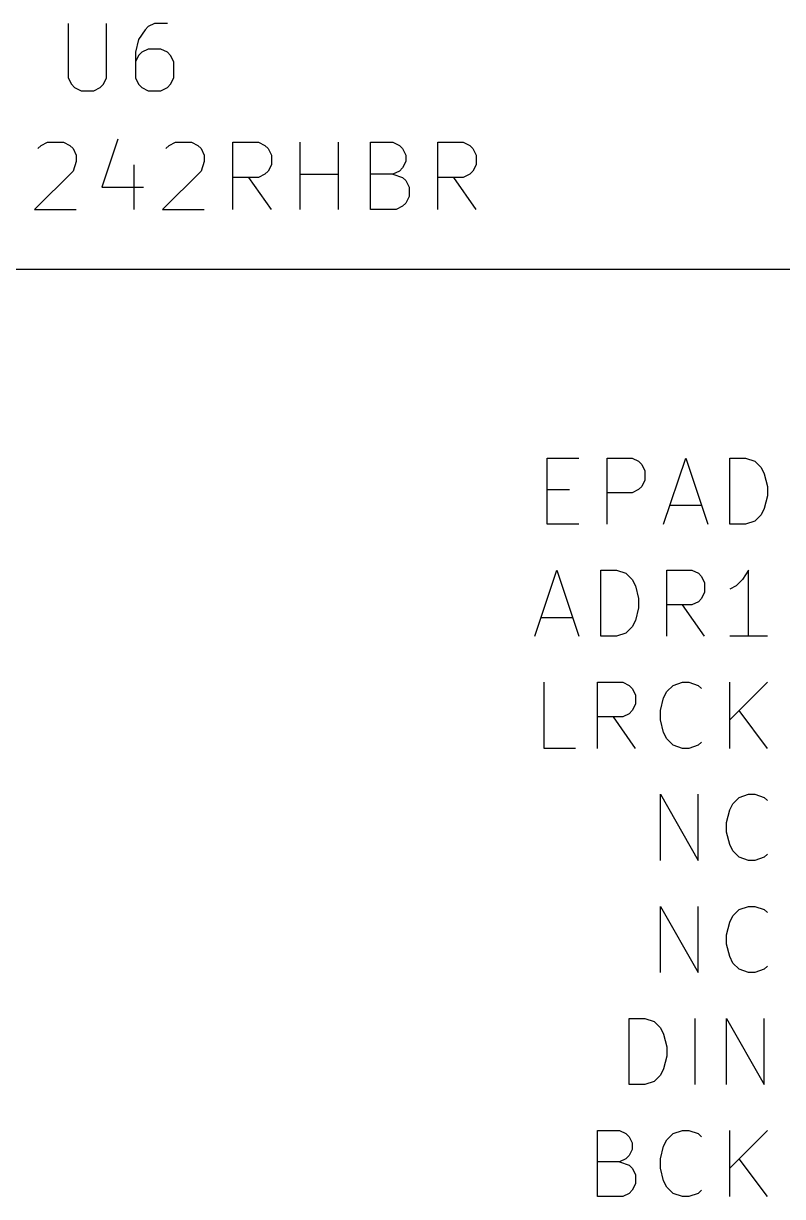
# Model space of a CAD drawing. Extents: x 0.4 to 11.3, y -7.9 to -0.4.
# Drawn here: x 4.864 to 5.542, y -3.977 to -2.93 of the extents above; entities that cross this region are included whole.
import ezdxf

# ---------------------------------------------------------------- set-up
doc = ezdxf.new("R2010")
doc.units = 0
doc.header["$MEASUREMENT"] = 0
doc.layers.add('CYAN2', color=4, linetype='CONTINUOUS')
doc.layers.add('RED2', color=1, linetype='CONTINUOUS')

msp = doc.modelspace()

# ---------------------------------------------------------------- linework, layer by layer
at = {"layer": 'CYAN2', "linetype": 'CONTINUOUS'}
for p, q in [((4.9043, -2.9304), (4.9043, -2.9789)), ((4.9043, -2.9304), (4.9043, -2.9789)), ((4.9386, -2.9789), (4.9386, -2.9304)), ((4.9386, -2.9789), (4.9386, -2.9304)), ((4.9814, -2.9304), (4.9757, -2.9332)), ((4.9814, -2.9304), (4.9757, -2.9332)), ((4.9929, -2.9304), (4.9814, -2.9304)), ((4.9929, -2.9304), (4.9814, -2.9304)), ((4.9729, -2.9361), (4.9671, -2.9446)), ((4.9729, -2.9361), (4.9671, -2.9446)), ((4.9757, -2.9332), (4.9729, -2.9361)), ((4.9757, -2.9332), (4.9729, -2.9361)), ((4.9671, -2.9446), (4.9643, -2.9561)), ((4.9671, -2.9446), (4.9643, -2.9561)), ((4.9643, -2.9561), (4.9643, -2.9789)), ((4.9643, -2.9561), (4.9643, -2.9789)), ((4.9671, -2.9589), (4.9643, -2.9646)), ((4.9671, -2.9589), (4.9643, -2.9646)), ((4.97, -2.9561), (4.9671, -2.9589)), ((4.97, -2.9561), (4.9671, -2.9589)), ((4.9757, -2.9532), (4.97, -2.9561)), ((4.9757, -2.9532), (4.97, -2.9561)), ((4.9871, -2.9532), (4.9757, -2.9532)), ((4.9871, -2.9532), (4.9757, -2.9532)), ((4.9929, -2.9561), (4.9871, -2.9532)), ((4.9929, -2.9561), (4.9871, -2.9532)), ((4.9957, -2.9589), (4.9929, -2.9561)), ((4.9957, -2.9589), (4.9929, -2.9561)), ((4.9986, -2.9646), (4.9957, -2.9589)), ((4.9986, -2.9646), (4.9957, -2.9589)), ((4.9986, -2.9789), (4.9986, -2.9646)), ((4.9986, -2.9789), (4.9986, -2.9646)), ((4.9043, -2.9789), (4.9071, -2.9846)), ((4.9043, -2.9789), (4.9071, -2.9846)), ((4.9357, -2.9846), (4.9386, -2.9789)), ((4.9357, -2.9846), (4.9386, -2.9789)), ((4.9643, -2.9789), (4.9671, -2.9846)), ((4.9643, -2.9789), (4.9671, -2.9846)), ((4.9957, -2.9846), (4.9986, -2.9789)), ((4.9957, -2.9846), (4.9986, -2.9789)), ((4.9071, -2.9846), (4.91, -2.9875)), ((4.9071, -2.9846), (4.91, -2.9875)), ((4.91, -2.9875), (4.9157, -2.9904)), ((4.91, -2.9875), (4.9157, -2.9904)), ((4.9157, -2.9904), (4.9271, -2.9904)), ((4.9157, -2.9904), (4.9271, -2.9904)), ((4.9271, -2.9904), (4.9329, -2.9875)), ((4.9271, -2.9904), (4.9329, -2.9875)), ((4.9329, -2.9875), (4.9357, -2.9846)), ((4.9329, -2.9875), (4.9357, -2.9846)), ((4.9671, -2.9846), (4.97, -2.9875)), ((4.9671, -2.9846), (4.97, -2.9875)), ((4.97, -2.9875), (4.9757, -2.9904)), ((4.97, -2.9875), (4.9757, -2.9904)), ((4.9757, -2.9904), (4.9871, -2.9904)), ((4.9757, -2.9904), (4.9871, -2.9904)), ((4.9871, -2.9904), (4.9929, -2.9875)), ((4.9871, -2.9904), (4.9929, -2.9875)), ((4.9929, -2.9875), (4.9957, -2.9846)), ((4.9929, -2.9875), (4.9957, -2.9846)), ((4.9486, -3.0335), (4.9343, -3.0764)), ((4.9486, -3.0335), (4.9343, -3.0764)), ((4.8771, -3.0421), (4.88, -3.0392)), ((4.8771, -3.0421), (4.88, -3.0392)), ((4.88, -3.0392), (4.8857, -3.0364)), ((4.88, -3.0392), (4.8857, -3.0364)), ((4.8857, -3.0364), (4.9, -3.0364)), ((4.8857, -3.0364), (4.9, -3.0364)), ((4.9, -3.0364), (4.9057, -3.0392)), ((4.9, -3.0364), (4.9057, -3.0392)), ((4.9057, -3.0392), (4.9086, -3.0421)), ((4.9057, -3.0392), (4.9086, -3.0421)), ((4.9086, -3.0421), (4.9114, -3.0478)), ((4.9086, -3.0421), (4.9114, -3.0478)), ((4.9914, -3.0421), (4.9943, -3.0392)), ((4.9914, -3.0421), (4.9943, -3.0392)), ((4.9943, -3.0392), (5, -3.0364)), ((4.9943, -3.0392), (5, -3.0364)), ((5, -3.0364), (5.0143, -3.0364)), ((5, -3.0364), (5.0143, -3.0364)), ((5.0143, -3.0364), (5.02, -3.0392)), ((5.0143, -3.0364), (5.02, -3.0392)), ((5.02, -3.0392), (5.0229, -3.0421)), ((5.02, -3.0392), (5.0229, -3.0421)), ((5.0229, -3.0421), (5.0257, -3.0478)), ((5.0229, -3.0421), (5.0257, -3.0478)), ((5.0514, -3.0964), (5.0514, -3.0364)), ((5.0514, -3.0364), (5.0743, -3.0364)), ((5.0514, -3.0964), (5.0514, -3.0364)), ((5.0514, -3.0364), (5.0743, -3.0364)), ((5.0743, -3.0364), (5.08, -3.0392)), ((5.0743, -3.0364), (5.08, -3.0392)), ((5.08, -3.0392), (5.0829, -3.0421)), ((5.08, -3.0392), (5.0829, -3.0421)), ((5.0829, -3.0421), (5.0857, -3.0478)), ((5.0829, -3.0421), (5.0857, -3.0478)), ((5.1114, -3.0964), (5.1114, -3.0364)), ((5.1114, -3.0964), (5.1114, -3.0364)), ((5.1457, -3.0964), (5.1457, -3.0364)), ((5.1457, -3.0964), (5.1457, -3.0364)), ((5.1743, -3.0964), (5.1743, -3.0364)), ((5.1743, -3.0364), (5.1943, -3.0364)), ((5.1743, -3.0964), (5.1743, -3.0364)), ((5.1743, -3.0364), (5.1943, -3.0364)), ((5.1943, -3.0364), (5.2, -3.0392)), ((5.1943, -3.0364), (5.2, -3.0392)), ((5.2, -3.0392), (5.2029, -3.0421)), ((5.2, -3.0392), (5.2029, -3.0421)), ((5.2029, -3.0421), (5.2057, -3.0478)), ((5.2029, -3.0421), (5.2057, -3.0478)), ((5.2343, -3.0964), (5.2343, -3.0364)), ((5.2343, -3.0364), (5.2571, -3.0364)), ((5.2343, -3.0964), (5.2343, -3.0364)), ((5.2343, -3.0364), (5.2571, -3.0364)), ((5.2571, -3.0364), (5.2629, -3.0392)), ((5.2571, -3.0364), (5.2629, -3.0392)), ((5.2629, -3.0392), (5.2657, -3.0421)), ((5.2629, -3.0392), (5.2657, -3.0421)), ((5.2657, -3.0421), (5.2686, -3.0478)), ((5.2657, -3.0421), (5.2686, -3.0478)), ((4.9114, -3.0535), (4.9086, -3.0621)), ((4.9114, -3.0535), (4.9086, -3.0621)), ((4.9114, -3.0478), (4.9114, -3.0535)), ((4.9114, -3.0478), (4.9114, -3.0535)), ((4.9629, -3.0564), (4.9629, -3.0964)), ((4.9629, -3.0564), (4.9629, -3.0964)), ((5.0257, -3.0535), (5.0229, -3.0621)), ((5.0257, -3.0535), (5.0229, -3.0621)), ((5.0257, -3.0478), (5.0257, -3.0535)), ((5.0257, -3.0478), (5.0257, -3.0535)), ((5.0857, -3.0564), (5.0829, -3.0621)), ((5.0857, -3.0564), (5.0829, -3.0621)), ((5.0857, -3.0478), (5.0857, -3.0564)), ((5.0857, -3.0478), (5.0857, -3.0564)), ((5.2057, -3.0535), (5.2029, -3.0592)), ((5.2057, -3.0535), (5.2029, -3.0592)), ((5.2057, -3.0478), (5.2057, -3.0535)), ((5.2057, -3.0478), (5.2057, -3.0535)), ((5.2686, -3.0564), (5.2657, -3.0621)), ((5.2686, -3.0564), (5.2657, -3.0621)), ((5.2686, -3.0478), (5.2686, -3.0564)), ((5.2686, -3.0478), (5.2686, -3.0564)), ((4.9086, -3.0621), (4.8743, -3.0964)), ((4.9086, -3.0621), (4.8743, -3.0964)), ((5.0229, -3.0621), (4.9886, -3.0964)), ((5.0229, -3.0621), (4.9886, -3.0964)), ((5.08, -3.0649), (5.0743, -3.0678)), ((5.08, -3.0649), (5.0743, -3.0678)), ((5.0829, -3.0621), (5.08, -3.0649)), ((5.0829, -3.0621), (5.08, -3.0649)), ((5.1114, -3.0649), (5.1457, -3.0649)), ((5.1114, -3.0649), (5.1457, -3.0649)), ((5.1943, -3.0649), (5.1743, -3.0649)), ((5.1943, -3.0649), (5.1743, -3.0649)), ((5.2, -3.0621), (5.1943, -3.0649)), ((5.2, -3.0621), (5.1943, -3.0649)), ((5.1943, -3.0649), (5.2029, -3.0678)), ((5.1943, -3.0649), (5.2029, -3.0678)), ((5.2029, -3.0592), (5.2, -3.0621)), ((5.2029, -3.0592), (5.2, -3.0621)), ((5.2629, -3.0649), (5.2571, -3.0678)), ((5.2629, -3.0649), (5.2571, -3.0678)), ((5.2657, -3.0621), (5.2629, -3.0649)), ((5.2657, -3.0621), (5.2629, -3.0649)), ((4.9343, -3.0764), (4.9714, -3.0764)), ((4.9343, -3.0764), (4.9714, -3.0764)), ((5.0743, -3.0678), (5.0514, -3.0678)), ((5.0743, -3.0678), (5.0514, -3.0678)), ((5.0857, -3.0964), (5.0657, -3.0678)), ((5.0857, -3.0964), (5.0657, -3.0678)), ((5.2029, -3.0678), (5.2057, -3.0706)), ((5.2029, -3.0678), (5.2057, -3.0706)), ((5.2057, -3.0706), (5.2086, -3.0764)), ((5.2057, -3.0706), (5.2086, -3.0764)), ((5.2086, -3.0764), (5.2086, -3.0849)), ((5.2086, -3.0764), (5.2086, -3.0849)), ((5.2571, -3.0678), (5.2343, -3.0678)), ((5.2571, -3.0678), (5.2343, -3.0678)), ((5.2686, -3.0964), (5.2486, -3.0678)), ((5.2686, -3.0964), (5.2486, -3.0678)), ((5.2086, -3.0849), (5.2057, -3.0906)), ((5.2086, -3.0849), (5.2057, -3.0906)), ((4.8743, -3.0964), (4.9114, -3.0964)), ((4.8743, -3.0964), (4.9114, -3.0964)), ((4.9886, -3.0964), (5.0257, -3.0964)), ((4.9886, -3.0964), (5.0257, -3.0964)), ((5.1971, -3.0964), (5.1743, -3.0964)), ((5.1971, -3.0964), (5.1743, -3.0964)), ((5.2029, -3.0935), (5.1971, -3.0964)), ((5.2029, -3.0935), (5.1971, -3.0964)), ((5.2057, -3.0906), (5.2029, -3.0935)), ((5.2057, -3.0906), (5.2029, -3.0935)), ((5.3321, -3.3773), (5.3321, -3.3183)), ((5.3321, -3.3183), (5.3602, -3.3183)), ((5.3321, -3.3773), (5.3321, -3.3183)), ((5.3321, -3.3183), (5.3602, -3.3183)), ((5.3855, -3.3773), (5.3855, -3.3183)), ((5.3855, -3.3183), (5.408, -3.3183)), ((5.3855, -3.3773), (5.3855, -3.3183)), ((5.3855, -3.3183), (5.408, -3.3183)), ((5.408, -3.3183), (5.4136, -3.3211)), ((5.408, -3.3183), (5.4136, -3.3211)), ((5.436, -3.3773), (5.4557, -3.3183)), ((5.436, -3.3773), (5.4557, -3.3183)), ((5.4557, -3.3183), (5.4754, -3.3773)), ((5.4557, -3.3183), (5.4754, -3.3773)), ((5.495, -3.3773), (5.495, -3.3183)), ((5.495, -3.3183), (5.5091, -3.3183)), ((5.495, -3.3773), (5.495, -3.3183)), ((5.495, -3.3183), (5.5091, -3.3183)), ((5.5091, -3.3183), (5.5175, -3.3211)), ((5.5091, -3.3183), (5.5175, -3.3211)), ((5.4136, -3.3211), (5.4164, -3.3239)), ((5.4136, -3.3211), (5.4164, -3.3239)), ((5.4164, -3.3239), (5.4192, -3.3295)), ((5.4164, -3.3239), (5.4192, -3.3295)), ((5.5175, -3.3211), (5.5231, -3.3267)), ((5.5175, -3.3211), (5.5231, -3.3267)), ((5.5231, -3.3267), (5.5259, -3.3323)), ((5.5231, -3.3267), (5.5259, -3.3323)), ((5.4192, -3.338), (5.4164, -3.3436)), ((5.4192, -3.338), (5.4164, -3.3436)), ((5.4192, -3.3295), (5.4192, -3.338)), ((5.4192, -3.3295), (5.4192, -3.338)), ((5.5259, -3.3323), (5.5288, -3.3436)), ((5.5259, -3.3323), (5.5288, -3.3436)), ((5.3321, -3.3464), (5.3518, -3.3464)), ((5.3321, -3.3464), (5.3518, -3.3464)), ((5.408, -3.3492), (5.3855, -3.3492)), ((5.408, -3.3492), (5.3855, -3.3492)), ((5.4136, -3.3464), (5.408, -3.3492)), ((5.4136, -3.3464), (5.408, -3.3492)), ((5.4164, -3.3436), (5.4136, -3.3464)), ((5.4164, -3.3436), (5.4136, -3.3464)), ((5.5288, -3.3436), (5.5288, -3.352)), ((5.5288, -3.3436), (5.5288, -3.352)), ((5.4417, -3.3604), (5.4698, -3.3604)), ((5.4417, -3.3604), (5.4698, -3.3604)), ((5.5288, -3.352), (5.5259, -3.3632)), ((5.5288, -3.352), (5.5259, -3.3632)), ((5.5231, -3.3689), (5.5175, -3.3745)), ((5.5231, -3.3689), (5.5175, -3.3745)), ((5.5259, -3.3632), (5.5231, -3.3689)), ((5.5259, -3.3632), (5.5231, -3.3689)), ((5.3602, -3.3773), (5.3321, -3.3773)), ((5.3602, -3.3773), (5.3321, -3.3773)), ((5.5091, -3.3773), (5.495, -3.3773)), ((5.5091, -3.3773), (5.495, -3.3773)), ((5.5175, -3.3745), (5.5091, -3.3773)), ((5.5175, -3.3745), (5.5091, -3.3773)), ((5.3209, -3.4773), (5.3405, -3.4183)), ((5.3209, -3.4773), (5.3405, -3.4183)), ((5.3405, -3.4183), (5.3602, -3.4773)), ((5.3405, -3.4183), (5.3602, -3.4773)), ((5.3799, -3.4773), (5.3799, -3.4183)), ((5.3799, -3.4183), (5.3939, -3.4183)), ((5.3799, -3.4773), (5.3799, -3.4183)), ((5.3799, -3.4183), (5.3939, -3.4183)), ((5.3939, -3.4183), (5.4023, -3.4211)), ((5.3939, -3.4183), (5.4023, -3.4211)), ((5.4023, -3.4211), (5.408, -3.4267)), ((5.4023, -3.4211), (5.408, -3.4267)), ((5.4389, -3.4773), (5.4389, -3.4183)), ((5.4389, -3.4183), (5.4613, -3.4183)), ((5.4389, -3.4773), (5.4389, -3.4183)), ((5.4389, -3.4183), (5.4613, -3.4183)), ((5.4613, -3.4183), (5.467, -3.4211)), ((5.4613, -3.4183), (5.467, -3.4211)), ((5.467, -3.4211), (5.4698, -3.4239)), ((5.467, -3.4211), (5.4698, -3.4239)), ((5.5119, -3.4183), (5.5063, -3.4267)), ((5.5119, -3.4183), (5.5063, -3.4267)), ((5.5119, -3.4773), (5.5119, -3.4183)), ((5.5119, -3.4773), (5.5119, -3.4183)), ((5.408, -3.4267), (5.4108, -3.4323)), ((5.408, -3.4267), (5.4108, -3.4323)), ((5.4108, -3.4323), (5.4136, -3.4436)), ((5.4108, -3.4323), (5.4136, -3.4436)), ((5.4698, -3.4239), (5.4726, -3.4295)), ((5.4698, -3.4239), (5.4726, -3.4295)), ((5.4726, -3.4295), (5.4726, -3.438)), ((5.4726, -3.4295), (5.4726, -3.438)), ((5.5007, -3.4323), (5.495, -3.4352)), ((5.5007, -3.4323), (5.495, -3.4352)), ((5.5063, -3.4267), (5.5007, -3.4323)), ((5.5063, -3.4267), (5.5007, -3.4323)), ((5.4136, -3.4436), (5.4136, -3.452)), ((5.4136, -3.4436), (5.4136, -3.452)), ((5.4698, -3.4436), (5.467, -3.4464)), ((5.4698, -3.4436), (5.467, -3.4464)), ((5.4726, -3.438), (5.4698, -3.4436)), ((5.4726, -3.438), (5.4698, -3.4436)), ((5.4136, -3.452), (5.4108, -3.4632)), ((5.4136, -3.452), (5.4108, -3.4632)), ((5.4613, -3.4492), (5.4389, -3.4492)), ((5.4613, -3.4492), (5.4389, -3.4492)), ((5.4726, -3.4773), (5.4529, -3.4492)), ((5.4726, -3.4773), (5.4529, -3.4492)), ((5.467, -3.4464), (5.4613, -3.4492)), ((5.467, -3.4464), (5.4613, -3.4492)), ((5.3265, -3.4604), (5.3546, -3.4604)), ((5.3265, -3.4604), (5.3546, -3.4604)), ((5.4108, -3.4632), (5.408, -3.4689)), ((5.4108, -3.4632), (5.408, -3.4689)), ((5.4023, -3.4745), (5.3939, -3.4773)), ((5.4023, -3.4745), (5.3939, -3.4773)), ((5.408, -3.4689), (5.4023, -3.4745)), ((5.408, -3.4689), (5.4023, -3.4745)), ((5.3939, -3.4773), (5.3799, -3.4773)), ((5.3939, -3.4773), (5.3799, -3.4773)), ((5.5288, -3.4773), (5.495, -3.4773)), ((5.5288, -3.4773), (5.495, -3.4773)), ((5.3293, -3.5773), (5.3293, -3.5183)), ((5.3293, -3.5773), (5.3293, -3.5183)), ((5.377, -3.5773), (5.377, -3.5183)), ((5.377, -3.5183), (5.3995, -3.5183)), ((5.377, -3.5773), (5.377, -3.5183)), ((5.377, -3.5183), (5.3995, -3.5183)), ((5.3995, -3.5183), (5.4051, -3.5211)), ((5.3995, -3.5183), (5.4051, -3.5211)), ((5.4051, -3.5211), (5.4079, -3.5239)), ((5.4051, -3.5211), (5.4079, -3.5239)), ((5.4079, -3.5239), (5.4108, -3.5295)), ((5.4079, -3.5239), (5.4108, -3.5295)), ((5.436, -3.5323), (5.4389, -3.5267)), ((5.436, -3.5323), (5.4389, -3.5267)), ((5.4389, -3.5267), (5.4445, -3.5211)), ((5.4389, -3.5267), (5.4445, -3.5211)), ((5.4445, -3.5211), (5.4529, -3.5183)), ((5.4445, -3.5211), (5.4529, -3.5183)), ((5.4529, -3.5183), (5.4585, -3.5183)), ((5.4529, -3.5183), (5.4585, -3.5183)), ((5.4585, -3.5183), (5.4669, -3.5211)), ((5.4585, -3.5183), (5.4669, -3.5211)), ((5.4669, -3.5211), (5.4698, -3.5239)), ((5.4669, -3.5211), (5.4698, -3.5239)), ((5.495, -3.5773), (5.495, -3.5183)), ((5.5288, -3.5183), (5.495, -3.552)), ((5.495, -3.5773), (5.495, -3.5183)), ((5.5288, -3.5183), (5.495, -3.552)), ((5.4108, -3.538), (5.4079, -3.5436)), ((5.4108, -3.538), (5.4079, -3.5436)), ((5.4108, -3.5295), (5.4108, -3.538)), ((5.4108, -3.5295), (5.4108, -3.538)), ((5.4332, -3.5436), (5.436, -3.5323)), ((5.4332, -3.5436), (5.436, -3.5323)), ((5.4051, -3.5464), (5.3995, -3.5492)), ((5.4051, -3.5464), (5.3995, -3.5492)), ((5.4079, -3.5436), (5.4051, -3.5464)), ((5.4079, -3.5436), (5.4051, -3.5464)), ((5.4332, -3.552), (5.4332, -3.5436)), ((5.4332, -3.552), (5.4332, -3.5436)), ((5.5288, -3.5773), (5.5035, -3.5436)), ((5.5288, -3.5773), (5.5035, -3.5436)), ((5.3995, -3.5492), (5.377, -3.5492)), ((5.3995, -3.5492), (5.377, -3.5492)), ((5.4108, -3.5773), (5.3911, -3.5492)), ((5.4108, -3.5773), (5.3911, -3.5492)), ((5.436, -3.5632), (5.4332, -3.552)), ((5.436, -3.5632), (5.4332, -3.552)), ((5.4389, -3.5689), (5.436, -3.5632)), ((5.4389, -3.5689), (5.436, -3.5632)), ((5.4445, -3.5745), (5.4389, -3.5689)), ((5.4445, -3.5745), (5.4389, -3.5689)), ((5.3574, -3.5773), (5.3293, -3.5773)), ((5.3574, -3.5773), (5.3293, -3.5773)), ((5.4529, -3.5773), (5.4445, -3.5745)), ((5.4529, -3.5773), (5.4445, -3.5745)), ((5.4585, -3.5773), (5.4529, -3.5773)), ((5.4585, -3.5773), (5.4529, -3.5773)), ((5.4669, -3.5745), (5.4585, -3.5773)), ((5.4669, -3.5745), (5.4585, -3.5773)), ((5.4698, -3.5717), (5.4669, -3.5745)), ((5.4698, -3.5717), (5.4669, -3.5745)), ((5.4332, -3.6773), (5.4332, -3.6183)), ((5.4332, -3.6183), (5.4669, -3.6773)), ((5.4332, -3.6773), (5.4332, -3.6183)), ((5.4332, -3.6183), (5.4669, -3.6773)), ((5.4669, -3.6773), (5.4669, -3.6183)), ((5.4669, -3.6773), (5.4669, -3.6183)), ((5.4979, -3.6267), (5.5035, -3.6211)), ((5.4979, -3.6267), (5.5035, -3.6211)), ((5.5035, -3.6211), (5.5119, -3.6183)), ((5.5035, -3.6211), (5.5119, -3.6183)), ((5.5119, -3.6183), (5.5175, -3.6183)), ((5.5119, -3.6183), (5.5175, -3.6183)), ((5.5175, -3.6183), (5.5259, -3.6211)), ((5.5175, -3.6183), (5.5259, -3.6211)), ((5.5259, -3.6211), (5.5288, -3.6239)), ((5.5259, -3.6211), (5.5288, -3.6239)), ((5.4922, -3.6436), (5.495, -3.6323)), ((5.4922, -3.6436), (5.495, -3.6323)), ((5.495, -3.6323), (5.4979, -3.6267)), ((5.495, -3.6323), (5.4979, -3.6267)), ((5.4922, -3.652), (5.4922, -3.6436)), ((5.4922, -3.652), (5.4922, -3.6436)), ((5.495, -3.6632), (5.4922, -3.652)), ((5.495, -3.6632), (5.4922, -3.652)), ((5.4979, -3.6689), (5.495, -3.6632)), ((5.4979, -3.6689), (5.495, -3.6632)), ((5.5035, -3.6745), (5.4979, -3.6689)), ((5.5035, -3.6745), (5.4979, -3.6689)), ((5.5119, -3.6773), (5.5035, -3.6745)), ((5.5119, -3.6773), (5.5035, -3.6745)), ((5.5259, -3.6745), (5.5175, -3.6773)), ((5.5259, -3.6745), (5.5175, -3.6773)), ((5.5288, -3.6717), (5.5259, -3.6745)), ((5.5288, -3.6717), (5.5259, -3.6745)), ((5.5175, -3.6773), (5.5119, -3.6773)), ((5.5175, -3.6773), (5.5119, -3.6773)), ((5.4332, -3.7773), (5.4332, -3.7183)), ((5.4332, -3.7183), (5.4669, -3.7773)), ((5.4332, -3.7773), (5.4332, -3.7183)), ((5.4332, -3.7183), (5.4669, -3.7773)), ((5.4669, -3.7773), (5.4669, -3.7183)), ((5.4669, -3.7773), (5.4669, -3.7183)), ((5.495, -3.7323), (5.4979, -3.7267)), ((5.495, -3.7323), (5.4979, -3.7267)), ((5.4979, -3.7267), (5.5035, -3.7211)), ((5.4979, -3.7267), (5.5035, -3.7211)), ((5.5035, -3.7211), (5.5119, -3.7183)), ((5.5035, -3.7211), (5.5119, -3.7183)), ((5.5119, -3.7183), (5.5175, -3.7183)), ((5.5119, -3.7183), (5.5175, -3.7183)), ((5.5175, -3.7183), (5.5259, -3.7211)), ((5.5175, -3.7183), (5.5259, -3.7211)), ((5.5259, -3.7211), (5.5288, -3.7239)), ((5.5259, -3.7211), (5.5288, -3.7239)), ((5.4922, -3.7436), (5.495, -3.7323)), ((5.4922, -3.7436), (5.495, -3.7323)), ((5.4922, -3.752), (5.4922, -3.7436)), ((5.4922, -3.752), (5.4922, -3.7436)), ((5.495, -3.7632), (5.4922, -3.752)), ((5.495, -3.7632), (5.4922, -3.752)), ((5.4979, -3.7689), (5.495, -3.7632)), ((5.4979, -3.7689), (5.495, -3.7632)), ((5.5035, -3.7745), (5.4979, -3.7689)), ((5.5035, -3.7745), (5.4979, -3.7689)), ((5.5119, -3.7773), (5.5035, -3.7745)), ((5.5119, -3.7773), (5.5035, -3.7745)), ((5.5175, -3.7773), (5.5119, -3.7773)), ((5.5175, -3.7773), (5.5119, -3.7773)), ((5.5259, -3.7745), (5.5175, -3.7773)), ((5.5259, -3.7745), (5.5175, -3.7773)), ((5.5288, -3.7717), (5.5259, -3.7745)), ((5.5288, -3.7717), (5.5259, -3.7745)), ((5.4051, -3.8773), (5.4051, -3.8183)), ((5.4051, -3.8183), (5.4192, -3.8183)), ((5.4051, -3.8773), (5.4051, -3.8183)), ((5.4051, -3.8183), (5.4192, -3.8183)), ((5.4192, -3.8183), (5.4276, -3.8211)), ((5.4192, -3.8183), (5.4276, -3.8211)), ((5.4276, -3.8211), (5.4332, -3.8267)), ((5.4276, -3.8211), (5.4332, -3.8267)), ((5.4641, -3.8773), (5.4641, -3.8183)), ((5.4641, -3.8773), (5.4641, -3.8183)), ((5.4922, -3.8773), (5.4922, -3.8183)), ((5.4922, -3.8183), (5.5259, -3.8773)), ((5.4922, -3.8773), (5.4922, -3.8183)), ((5.4922, -3.8183), (5.5259, -3.8773)), ((5.5259, -3.8773), (5.5259, -3.8183)), ((5.5259, -3.8773), (5.5259, -3.8183)), ((5.4332, -3.8267), (5.436, -3.8323)), ((5.4332, -3.8267), (5.436, -3.8323)), ((5.436, -3.8323), (5.4389, -3.8436)), ((5.436, -3.8323), (5.4389, -3.8436)), ((5.4389, -3.852), (5.436, -3.8632)), ((5.4389, -3.852), (5.436, -3.8632)), ((5.4389, -3.8436), (5.4389, -3.852)), ((5.4389, -3.8436), (5.4389, -3.852)), ((5.4332, -3.8689), (5.4276, -3.8745)), ((5.4332, -3.8689), (5.4276, -3.8745)), ((5.436, -3.8632), (5.4332, -3.8689)), ((5.436, -3.8632), (5.4332, -3.8689)), ((5.4192, -3.8773), (5.4051, -3.8773)), ((5.4192, -3.8773), (5.4051, -3.8773)), ((5.4276, -3.8745), (5.4192, -3.8773)), ((5.4276, -3.8745), (5.4192, -3.8773)), ((5.377, -3.9773), (5.377, -3.9183)), ((5.377, -3.9183), (5.3967, -3.9183)), ((5.377, -3.9773), (5.377, -3.9183)), ((5.377, -3.9183), (5.3967, -3.9183)), ((5.3967, -3.9183), (5.4023, -3.9211)), ((5.3967, -3.9183), (5.4023, -3.9211)), ((5.4023, -3.9211), (5.4051, -3.9239)), ((5.4023, -3.9211), (5.4051, -3.9239)), ((5.4051, -3.9239), (5.4079, -3.9295)), ((5.4051, -3.9239), (5.4079, -3.9295)), ((5.4389, -3.9267), (5.4445, -3.9211)), ((5.4389, -3.9267), (5.4445, -3.9211)), ((5.4445, -3.9211), (5.4529, -3.9183)), ((5.4445, -3.9211), (5.4529, -3.9183)), ((5.4529, -3.9183), (5.4585, -3.9183)), ((5.4529, -3.9183), (5.4585, -3.9183)), ((5.4585, -3.9183), (5.4669, -3.9211)), ((5.4585, -3.9183), (5.4669, -3.9211)), ((5.4669, -3.9211), (5.4698, -3.9239)), ((5.4669, -3.9211), (5.4698, -3.9239)), ((5.495, -3.9773), (5.495, -3.9183)), ((5.5288, -3.9183), (5.495, -3.952)), ((5.495, -3.9773), (5.495, -3.9183)), ((5.5288, -3.9183), (5.495, -3.952)), ((5.4079, -3.9352), (5.4051, -3.9408)), ((5.4079, -3.9352), (5.4051, -3.9408)), ((5.4079, -3.9295), (5.4079, -3.9352)), ((5.4079, -3.9295), (5.4079, -3.9352)), ((5.4332, -3.9436), (5.436, -3.9323)), ((5.4332, -3.9436), (5.436, -3.9323)), ((5.436, -3.9323), (5.4389, -3.9267)), ((5.436, -3.9323), (5.4389, -3.9267)), ((5.3967, -3.9464), (5.377, -3.9464)), ((5.3967, -3.9464), (5.377, -3.9464)), ((5.4023, -3.9436), (5.3967, -3.9464)), ((5.4023, -3.9436), (5.3967, -3.9464)), ((5.3967, -3.9464), (5.4051, -3.9492)), ((5.3967, -3.9464), (5.4051, -3.9492)), ((5.4051, -3.9408), (5.4023, -3.9436)), ((5.4051, -3.9408), (5.4023, -3.9436)), ((5.4332, -3.952), (5.4332, -3.9436)), ((5.4332, -3.952), (5.4332, -3.9436)), ((5.5288, -3.9773), (5.5035, -3.9436)), ((5.5288, -3.9773), (5.5035, -3.9436)), ((5.4051, -3.9492), (5.4079, -3.952)), ((5.4051, -3.9492), (5.4079, -3.952)), ((5.4079, -3.952), (5.4108, -3.9576)), ((5.4079, -3.952), (5.4108, -3.9576)), ((5.436, -3.9632), (5.4332, -3.952)), ((5.436, -3.9632), (5.4332, -3.952)), ((5.4108, -3.9661), (5.4079, -3.9717)), ((5.4108, -3.9661), (5.4079, -3.9717)), ((5.4108, -3.9576), (5.4108, -3.9661)), ((5.4108, -3.9576), (5.4108, -3.9661)), ((5.4389, -3.9689), (5.436, -3.9632)), ((5.4389, -3.9689), (5.436, -3.9632)), ((5.3995, -3.9773), (5.377, -3.9773)), ((5.3995, -3.9773), (5.377, -3.9773)), ((5.4051, -3.9745), (5.3995, -3.9773)), ((5.4051, -3.9745), (5.3995, -3.9773)), ((5.4079, -3.9717), (5.4051, -3.9745)), ((5.4079, -3.9717), (5.4051, -3.9745)), ((5.4445, -3.9745), (5.4389, -3.9689)), ((5.4445, -3.9745), (5.4389, -3.9689)), ((5.4529, -3.9773), (5.4445, -3.9745)), ((5.4529, -3.9773), (5.4445, -3.9745)), ((5.4585, -3.9773), (5.4529, -3.9773)), ((5.4585, -3.9773), (5.4529, -3.9773)), ((5.4669, -3.9745), (5.4585, -3.9773)), ((5.4669, -3.9745), (5.4585, -3.9773)), ((5.4698, -3.9717), (5.4669, -3.9745)), ((5.4698, -3.9717), (5.4669, -3.9745))]:
    msp.add_line(p, q, dxfattribs=at)
at = {"layer": 'RED2', "linetype": 'CONTINUOUS'}
msp.add_line((5.55, -3.15), (4.35, -3.15), dxfattribs=at)

doc.saveas('drawing.dxf')
